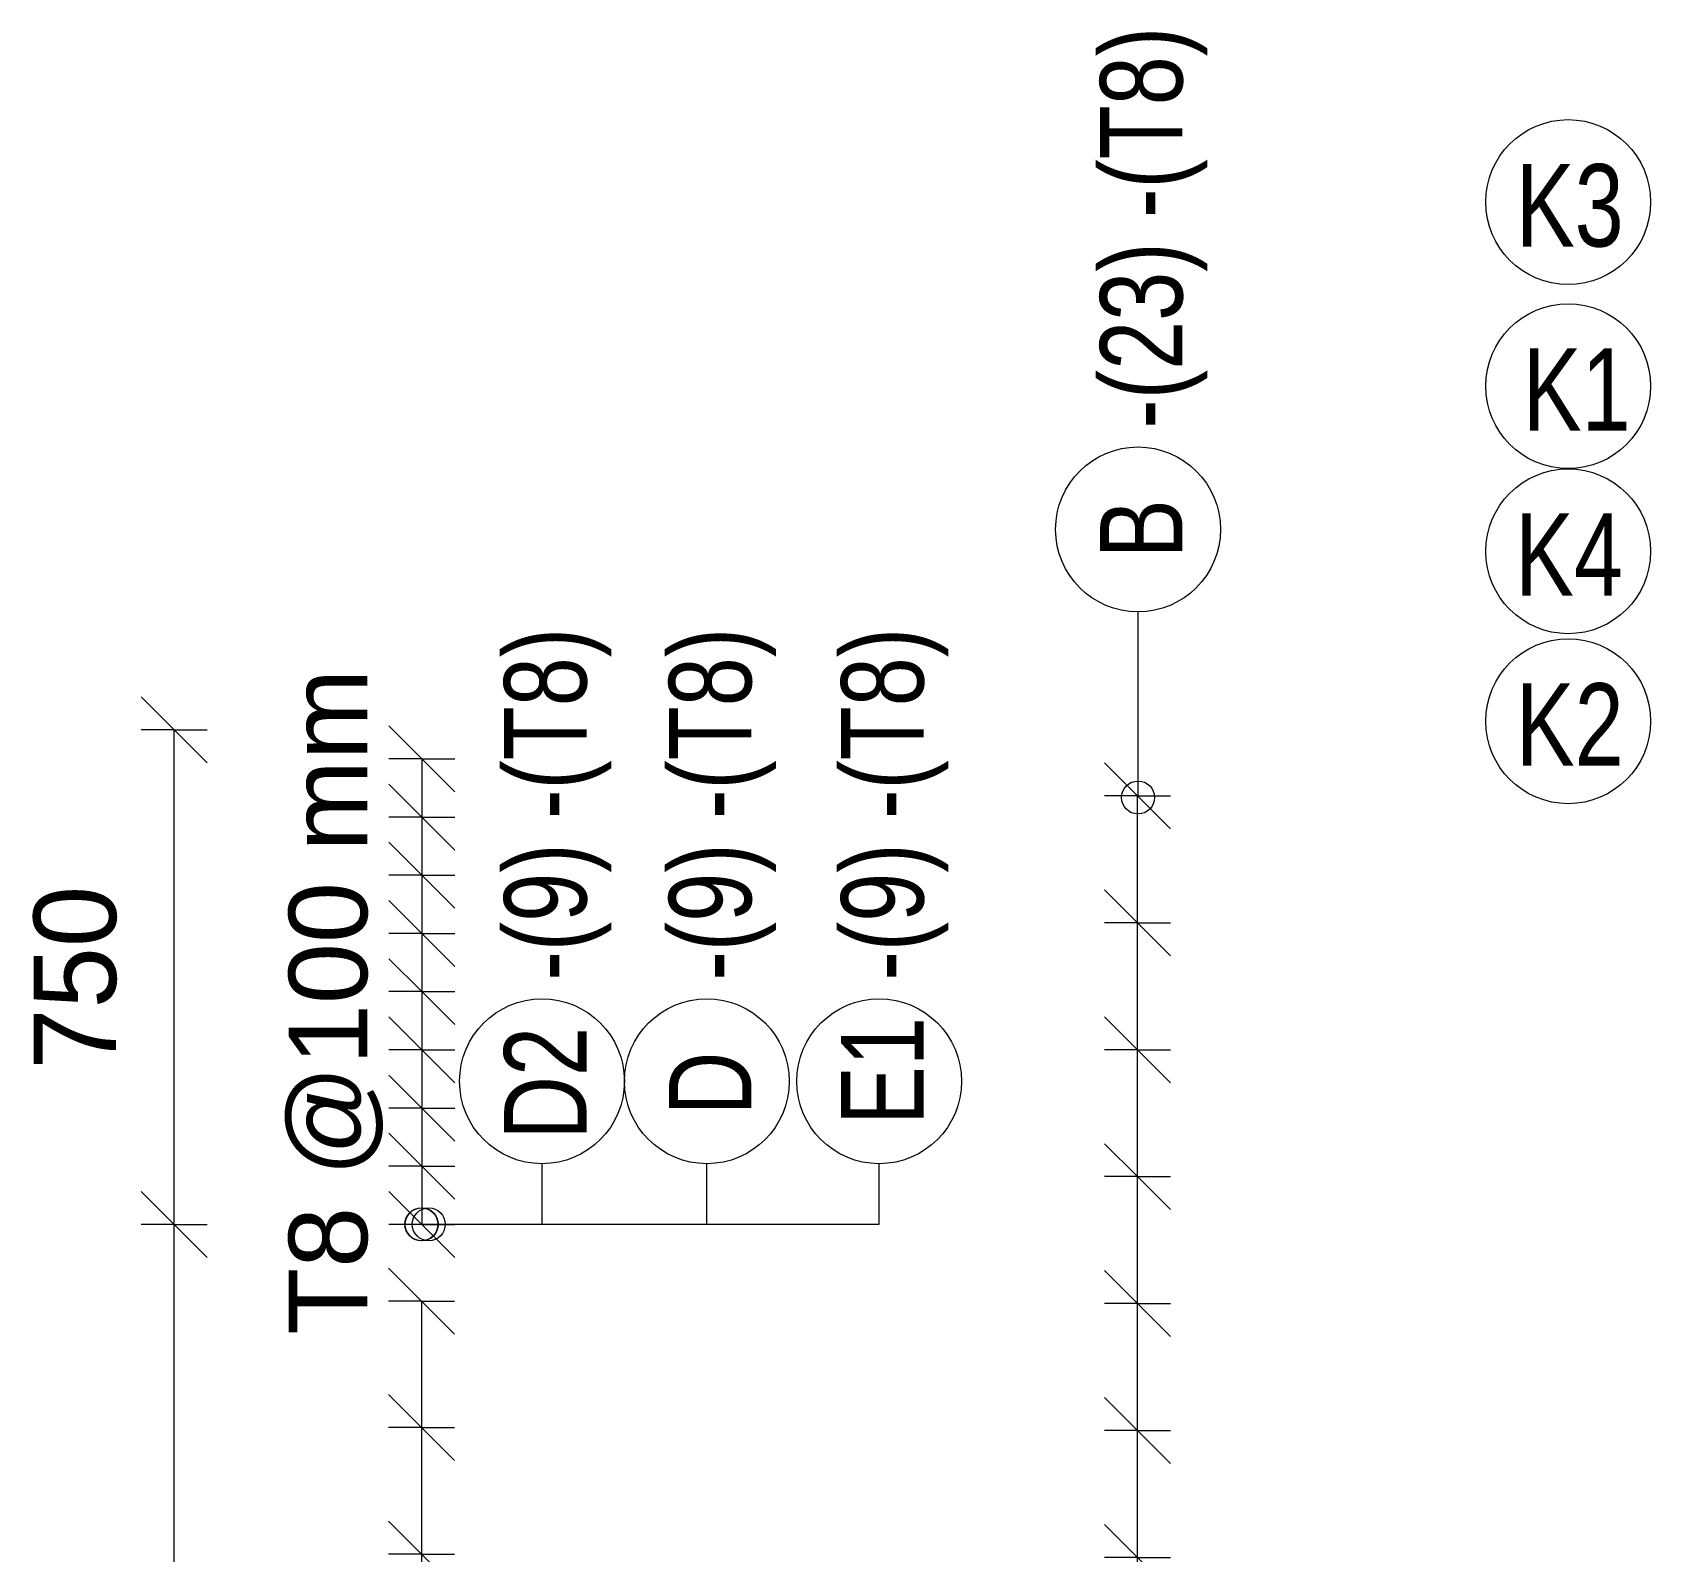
# Model space of a CAD drawing. Header units: millimetres. Extents: x -8986 to 3673, y -4076 to 6190.
# Drawn here: x -2596 to -142, y 1794 to 4098 of the extents above; entities that cross this region are included whole.
import ezdxf

# ---------------------------------------------------------------- set-up
doc = ezdxf.new("R2010")
doc.units = ezdxf.units.MM
for name, color, linetype, lineweight in [('A-ANNO-DIMS', 211, 'Continuous', 9), ('A-ANNO-DIMS-50', 211, 'Continuous', 9), ('S-RBAR-IDEN', 171, 'Continuous', 9)]:
    doc.layers.add(name, color=color, linetype=linetype, lineweight=lineweight)
doc.styles.add('Arial_1', font='arial.ttf', dxfattribs={"height": 119.0625})
doc.styles.add('Nirmala UI Semilight', font='NirmalaS.ttf', dxfattribs={"width": 0.8, "height": 125})
doc.styles.add('Nirmala UI Semilight_1', font='NirmalaS.ttf', dxfattribs={"height": 125})
doc.dimstyles.new('Arrow_Filled_-_2_5_NI_UI_1', dxfattribs={"dimscale": 304.8, "dimtxt": 130.920493, "dimasz": 0.328084, "dimexe": 0.164042, "dimexo": 0.0625, "dimgap": 0.164042, "dimtad": 1, "dimdec": 0, "dimzin": 0, "dimdsep": 46, "dimtxsty": 'Arial_1', "dimblk1": 'OBLIQUE', "dimblk2": 'OBLIQUE', "dimsah": 1, "dimcen": 0.09, "dimazin": 0, "dimtfac": 1, "dimtdec": 4, "dimtix": 1, "dimtmove": 0, "dimatfit": 3, "dimfxl": 0.164042, "dimfxlon": 1, "dimtvp": 1, "dimtolj": 1, "dimtzin": 0, "dimarcsym": 2})
doc.dimstyles.new('Arrow_Filled_-_2_5_NI_UI_2', dxfattribs={"dimscale": 304.8, "dimtxt": 130.920493, "dimasz": 0.328084, "dimexe": 0.164042, "dimexo": 0.0625, "dimgap": 0.164042, "dimtad": 1, "dimdec": 0, "dimzin": 0, "dimdsep": 46, "dimtxsty": 'Nirmala UI Semilight', "dimblk1": 'OBLIQUE', "dimblk2": 'OBLIQUE', "dimsah": 1, "dimcen": 0.09, "dimazin": 0, "dimtfac": 1, "dimtdec": 4, "dimtix": 1, "dimtmove": 0, "dimatfit": 3, "dimfxl": 0.164042, "dimfxlon": 1, "dimtvp": 1, "dimtolj": 1, "dimtzin": 0, "dimarcsym": 2})
doc.dimstyles.new('Arrow_Filled_-_2_5_NI_UI_3', dxfattribs={"dimscale": 304.8, "dimtxt": 130.920493, "dimasz": 0.328084, "dimexe": 0.164042, "dimexo": 0.0625, "dimgap": 0.164042, "dimtad": 1, "dimdec": 0, "dimzin": 0, "dimdsep": 46, "dimtxsty": 'Nirmala UI Semilight_1', "dimblk1": 'OBLIQUE', "dimblk2": 'OBLIQUE', "dimsah": 1, "dimcen": 0.09, "dimazin": 0, "dimtfac": 1, "dimtdec": 4, "dimtix": 1, "dimtmove": 0, "dimatfit": 3, "dimfxl": 0.164042, "dimfxlon": 1, "dimtvp": 1, "dimtolj": 1, "dimtzin": 0, "dimarcsym": 2})

# ---------------------------------------------------------------- blocks, each defined once
blk = doc.blocks.new('DIMBLOCK20-Elevation Front 1')
at = {"layer": 'A-ANNO-DIMS-50'}
for p, q in [((-2005.8, 2173.9), (-2055.8, 2223.9)), ((-2005.8, 2173.9), (-2055.8, 2173.9)), ((-2005.8, 2173.9), (-2005.8, 1982.1)), ((-2005.8, 2173.9), (-1955.8, 2123.9)), ((-2005.8, 2173.9), (-1955.8, 2173.9)), ((-2005.8, 1982.1), (-2055.8, 2032.1)), ((-2005.8, 1982.1), (-2055.8, 1982.1)), ((-2005.8, 1982.1), (-1955.8, 1932.1)), ((-2005.8, 1982.1), (-1955.8, 1982.1))]:
    blk.add_line(p, q, dxfattribs=at)
blk = doc.blocks.new('_Oblique')
at = {"color": 0, "linetype": 'ByBlock', "lineweight": -2}
blk.add_line((-0.5, -0.5), (0.5, 0.5), dxfattribs=at)
blk = doc.blocks.new('DIMBLOCK21-Elevation Front 1')
at = {"layer": 'A-ANNO-DIMS-50'}
for p, q in [((-2005.8, 1982.1), (-2055.8, 2032.1)), ((-2005.8, 1982.1), (-2055.8, 1982.1)), ((-2005.8, 1982.1), (-2005.8, 1790.3)), ((-2005.8, 1982.1), (-1955.8, 1932.1)), ((-2005.8, 1982.1), (-1955.8, 1982.1)), ((-2005.8, 1790.3), (-2055.8, 1840.3)), ((-2005.8, 1790.3), (-2055.8, 1790.3)), ((-2005.8, 1790.3), (-1955.8, 1740.3)), ((-2005.8, 1790.3), (-1955.8, 1790.3))]:
    blk.add_line(p, q, dxfattribs=at)
blk = doc.blocks.new('DIMBLOCK22-Elevation Front 1')
at = {"layer": 'A-ANNO-DIMS-50'}
for p, q in [((-2005.8, 1790.3), (-2055.8, 1840.3)), ((-2005.8, 1790.3), (-2055.8, 1790.3)), ((-2005.8, 1790.3), (-2005.8, 1598.4)), ((-2005.8, 1790.3), (-1955.8, 1740.3)), ((-2005.8, 1790.3), (-1955.8, 1790.3)), ((-2005.8, 1598.4), (-2055.8, 1648.4)), ((-2005.8, 1598.4), (-2055.8, 1598.4)), ((-2005.8, 1598.4), (-1955.8, 1548.4)), ((-2005.8, 1598.4), (-1955.8, 1598.4))]:
    blk.add_line(p, q, dxfattribs=at)
blk = doc.blocks.new('DIMBLOCK34-Elevation Front 1')
at = {"layer": 'A-ANNO-DIMS-50'}
for p, q in [((-2005.8, 2173.9), (-2055.8, 2223.9)), ((-2005.8, 2173.9), (-2055.8, 2173.9)), ((-2005.8, 2173.9), (-2005.8, -511.7)), ((-2005.8, 2173.9), (-2005.8, 1982.1)), ((-2005.8, 2173.9), (-1955.8, 2123.9)), ((-2005.8, 2173.9), (-1955.8, 2173.9)), ((-2005.8, 1982.1), (-2055.8, 2032.1)), ((-2005.8, 1982.1), (-2055.8, 1982.1)), ((-2005.8, 1982.1), (-2005.8, 1790.3)), ((-2005.8, 1982.1), (-1955.8, 1932.1)), ((-2005.8, 1982.1), (-1955.8, 1982.1)), ((-2005.8, 1790.3), (-2055.8, 1840.3)), ((-2005.8, 1790.3), (-2055.8, 1790.3)), ((-2005.8, 1790.3), (-2005.8, 1598.4)), ((-2005.8, 1790.3), (-1955.8, 1740.3)), ((-2005.8, 1790.3), (-1955.8, 1790.3)), ((-2005.8, 1598.4), (-2055.8, 1648.4)), ((-2005.8, 1598.4), (-2055.8, 1598.4)), ((-2005.8, 1598.4), (-2005.8, 1406.6)), ((-2005.8, 1598.4), (-1955.8, 1548.4)), ((-2005.8, 1598.4), (-1955.8, 1598.4)), ((-2005.8, 1406.6), (-2055.8, 1456.6)), ((-2005.8, 1406.6), (-2055.8, 1406.6)), ((-2005.8, 1406.6), (-2005.8, 1214.8)), ((-2005.8, 1406.6), (-1955.8, 1356.6)), ((-2005.8, 1406.6), (-1955.8, 1406.6)), ((-2005.8, 1214.8), (-2055.8, 1264.8)), ((-2005.8, 1214.8), (-2055.8, 1214.8)), ((-2005.8, 1214.8), (-2005.8, 1022.9)), ((-2005.8, 1214.8), (-1955.8, 1164.8)), ((-2005.8, 1214.8), (-1955.8, 1214.8)), ((-2005.8, 1022.9), (-2055.8, 1072.9)), ((-2005.8, 1022.9), (-2055.8, 1022.9)), ((-2005.8, 1022.9), (-2005.8, 831.1)), ((-2005.8, 1022.9), (-1955.8, 972.9)), ((-2005.8, 1022.9), (-1955.8, 1022.9)), ((-2005.8, 831.1), (-2055.8, 881.1)), ((-2005.8, 831.1), (-2055.8, 831.1)), ((-2005.8, 831.1), (-2005.8, 639.3)), ((-2005.8, 831.1), (-1955.8, 781.1)), ((-2005.8, 831.1), (-1955.8, 831.1)), ((-2005.8, 639.3), (-2055.8, 689.3)), ((-2005.8, 639.3), (-2055.8, 639.3)), ((-2005.8, 639.3), (-2005.8, 447.4)), ((-2005.8, 639.3), (-1955.8, 589.3)), ((-2005.8, 639.3), (-1955.8, 639.3)), ((-2005.8, 447.4), (-2055.8, 497.4)), ((-2005.8, 447.4), (-2055.8, 447.4)), ((-2005.8, 447.4), (-2005.8, 255.6)), ((-2005.8, 447.4), (-1955.8, 397.4)), ((-2005.8, 447.4), (-1955.8, 447.4)), ((-2005.8, 255.6), (-2055.8, 305.6)), ((-2005.8, 255.6), (-2055.8, 255.6)), ((-2005.8, 255.6), (-2005.8, 63.8)), ((-2005.8, 255.6), (-1955.8, 205.6)), ((-2005.8, 255.6), (-1955.8, 255.6)), ((-2005.8, 63.8), (-2055.8, 113.8)), ((-2005.8, 63.8), (-2055.8, 63.8)), ((-2005.8, 63.8), (-2005.8, -128.1)), ((-2005.8, 63.8), (-1955.8, 13.8)), ((-2005.8, 63.8), (-1955.8, 63.8)), ((-2005.8, -128.1), (-2055.8, -78.1)), ((-2005.8, -128.1), (-2055.8, -128.1)), ((-2005.8, -128.1), (-2005.8, -319.9)), ((-2005.8, -128.1), (-1955.8, -178.1)), ((-2005.8, -128.1), (-1955.8, -128.1)), ((-2005.8, -319.9), (-2055.8, -269.9)), ((-2005.8, -319.9), (-2055.8, -319.9)), ((-2005.8, -319.9), (-2005.8, -511.7)), ((-2005.8, -319.9), (-1955.8, -369.9)), ((-2005.8, -319.9), (-1955.8, -319.9)), ((-2005.8, -511.7), (-2055.8, -461.7)), ((-2005.8, -511.7), (-2055.8, -511.7)), ((-2005.8, -511.7), (-1955.8, -561.7)), ((-2005.8, -511.7), (-1955.8, -511.7))]:
    blk.add_line(p, q, dxfattribs=at)
blk = doc.blocks.new('_None')
blk = doc.blocks.new('DIMBLOCK35-Elevation Front 1')
at = {"layer": 'A-ANNO-DIMS-50'}
for p, q in [((-2005.1, 2996), (-2055.1, 3046)), ((-2005.1, 2996), (-2055.1, 2996)), ((-2005.1, 2996), (-2005.1, 2907.7)), ((-2005.1, 2996), (-1955.1, 2946)), ((-2005.1, 2996), (-1955.1, 2996)), ((-2005.1, 2907.7), (-2055.1, 2957.7)), ((-2005.1, 2907.7), (-2055.1, 2907.7)), ((-2005.1, 2907.7), (-1955.1, 2857.7)), ((-2005.1, 2907.7), (-1955.1, 2907.7))]:
    blk.add_line(p, q, dxfattribs=at)
blk = doc.blocks.new('DIMBLOCK36-Elevation Front 1')
at = {"layer": 'A-ANNO-DIMS-50'}
for p, q in [((-2005.1, 2907.7), (-2055.1, 2957.7)), ((-2005.1, 2907.7), (-2055.1, 2907.7)), ((-2005.1, 2907.7), (-2005.1, 2819.5)), ((-2005.1, 2907.7), (-1955.1, 2857.7)), ((-2005.1, 2907.7), (-1955.1, 2907.7)), ((-2005.1, 2819.5), (-2055.1, 2869.5)), ((-2005.1, 2819.5), (-2055.1, 2819.5)), ((-2005.1, 2819.5), (-1955.1, 2769.5)), ((-2005.1, 2819.5), (-1955.1, 2819.5))]:
    blk.add_line(p, q, dxfattribs=at)
blk = doc.blocks.new('DIMBLOCK37-Elevation Front 1')
at = {"layer": 'A-ANNO-DIMS-50'}
for p, q in [((-2005.1, 2819.5), (-2055.1, 2869.5)), ((-2005.1, 2819.5), (-2055.1, 2819.5)), ((-2005.1, 2819.5), (-2005.1, 2731.2)), ((-2005.1, 2819.5), (-1955.1, 2769.5)), ((-2005.1, 2819.5), (-1955.1, 2819.5)), ((-2005.1, 2731.2), (-2055.1, 2781.2)), ((-2005.1, 2731.2), (-2055.1, 2731.2)), ((-2005.1, 2731.2), (-1955.1, 2681.2)), ((-2005.1, 2731.2), (-1955.1, 2731.2))]:
    blk.add_line(p, q, dxfattribs=at)
blk = doc.blocks.new('DIMBLOCK38-Elevation Front 1')
at = {"layer": 'A-ANNO-DIMS-50'}
for p, q in [((-2005.1, 2731.2), (-2055.1, 2781.2)), ((-2005.1, 2731.2), (-2055.1, 2731.2)), ((-2005.1, 2731.2), (-2005.1, 2643)), ((-2005.1, 2731.2), (-1955.1, 2681.2)), ((-2005.1, 2731.2), (-1955.1, 2731.2)), ((-2005.1, 2643), (-2055.1, 2693)), ((-2005.1, 2643), (-2055.1, 2643)), ((-2005.1, 2643), (-1955.1, 2593)), ((-2005.1, 2643), (-1955.1, 2643))]:
    blk.add_line(p, q, dxfattribs=at)
blk = doc.blocks.new('DIMBLOCK39-Elevation Front 1')
at = {"layer": 'A-ANNO-DIMS-50'}
for p, q in [((-2005.1, 2643), (-2055.1, 2693)), ((-2005.1, 2643), (-2055.1, 2643)), ((-2005.1, 2643), (-2005.1, 2554.7)), ((-2005.1, 2643), (-1955.1, 2593)), ((-2005.1, 2643), (-1955.1, 2643)), ((-2005.1, 2554.7), (-2055.1, 2604.7)), ((-2005.1, 2554.7), (-2055.1, 2554.7)), ((-2005.1, 2554.7), (-1955.1, 2504.7)), ((-2005.1, 2554.7), (-1955.1, 2554.7))]:
    blk.add_line(p, q, dxfattribs=at)
blk = doc.blocks.new('DIMBLOCK40-Elevation Front 1')
at = {"layer": 'A-ANNO-DIMS-50'}
for p, q in [((-2005.1, 2554.7), (-2055.1, 2604.7)), ((-2005.1, 2554.7), (-2055.1, 2554.7)), ((-2005.1, 2554.7), (-2005.1, 2466.5)), ((-2005.1, 2554.7), (-1955.1, 2504.7)), ((-2005.1, 2554.7), (-1955.1, 2554.7)), ((-2005.1, 2466.5), (-2055.1, 2516.5)), ((-2005.1, 2466.5), (-2055.1, 2466.5)), ((-2005.1, 2466.5), (-1955.1, 2416.5)), ((-2005.1, 2466.5), (-1955.1, 2466.5))]:
    blk.add_line(p, q, dxfattribs=at)
blk = doc.blocks.new('DIMBLOCK41-Elevation Front 1')
at = {"layer": 'A-ANNO-DIMS-50'}
for p, q in [((-2005.1, 2466.5), (-2055.1, 2516.5)), ((-2005.1, 2466.5), (-2055.1, 2466.5)), ((-2005.1, 2466.5), (-2005.1, 2378.2)), ((-2005.1, 2466.5), (-1955.1, 2416.5)), ((-2005.1, 2466.5), (-1955.1, 2466.5)), ((-2005.1, 2378.2), (-2055.1, 2428.2)), ((-2005.1, 2378.2), (-2055.1, 2378.2)), ((-2005.1, 2378.2), (-1955.1, 2328.2)), ((-2005.1, 2378.2), (-1955.1, 2378.2))]:
    blk.add_line(p, q, dxfattribs=at)
blk = doc.blocks.new('DIMBLOCK42-Elevation Front 1')
at = {"layer": 'A-ANNO-DIMS-50'}
for p, q in [((-2005.1, 2378.2), (-2055.1, 2428.2)), ((-2005.1, 2378.2), (-2055.1, 2378.2)), ((-2005.1, 2378.2), (-2005.1, 2290)), ((-2005.1, 2378.2), (-1955.1, 2328.2)), ((-2005.1, 2378.2), (-1955.1, 2378.2)), ((-2005.1, 2290), (-2055.1, 2340)), ((-2005.1, 2290), (-2055.1, 2290)), ((-2005.1, 2290), (-1955.1, 2240)), ((-2005.1, 2290), (-1955.1, 2290))]:
    blk.add_line(p, q, dxfattribs=at)
blk = doc.blocks.new('DIMBLOCK43-Elevation Front 1')
at = {"layer": 'A-ANNO-DIMS-50'}
for p, q in [((-2005.1, 2996), (-2055.1, 3046)), ((-2005.1, 2996), (-2055.1, 2996)), ((-2005.1, 2996), (-2005.1, 2290)), ((-2005.1, 2996), (-2005.1, 2907.7)), ((-2005.1, 2996), (-1955.1, 2946)), ((-2005.1, 2996), (-1955.1, 2996)), ((-2005.1, 2907.7), (-2055.1, 2957.7)), ((-2005.1, 2907.7), (-2055.1, 2907.7)), ((-2005.1, 2907.7), (-2005.1, 2819.5)), ((-2005.1, 2907.7), (-1955.1, 2857.7)), ((-2005.1, 2907.7), (-1955.1, 2907.7)), ((-2005.1, 2819.5), (-2055.1, 2869.5)), ((-2005.1, 2819.5), (-2055.1, 2819.5)), ((-2005.1, 2819.5), (-2005.1, 2731.2)), ((-2005.1, 2819.5), (-1955.1, 2769.5)), ((-2005.1, 2819.5), (-1955.1, 2819.5)), ((-2005.1, 2731.2), (-2055.1, 2781.2)), ((-2005.1, 2731.2), (-2055.1, 2731.2)), ((-2005.1, 2731.2), (-2005.1, 2643)), ((-2005.1, 2731.2), (-1955.1, 2681.2)), ((-2005.1, 2731.2), (-1955.1, 2731.2)), ((-2005.1, 2643), (-2055.1, 2693)), ((-2005.1, 2643), (-2055.1, 2643)), ((-2005.1, 2643), (-2005.1, 2554.7)), ((-2005.1, 2643), (-1955.1, 2593)), ((-2005.1, 2643), (-1955.1, 2643)), ((-2005.1, 2554.7), (-2055.1, 2604.7)), ((-2005.1, 2554.7), (-2055.1, 2554.7)), ((-2005.1, 2554.7), (-2005.1, 2466.5)), ((-2005.1, 2554.7), (-1955.1, 2504.7)), ((-2005.1, 2554.7), (-1955.1, 2554.7)), ((-2005.1, 2466.5), (-2055.1, 2516.5)), ((-2005.1, 2466.5), (-2055.1, 2466.5)), ((-2005.1, 2466.5), (-2005.1, 2378.2)), ((-2005.1, 2466.5), (-1955.1, 2416.5)), ((-2005.1, 2466.5), (-1955.1, 2466.5)), ((-2005.1, 2378.2), (-2055.1, 2428.2)), ((-2005.1, 2378.2), (-2055.1, 2378.2)), ((-2005.1, 2378.2), (-2005.1, 2290)), ((-2005.1, 2378.2), (-1955.1, 2328.2)), ((-2005.1, 2378.2), (-1955.1, 2378.2)), ((-2005.1, 2290), (-2055.1, 2340)), ((-2005.1, 2290), (-2055.1, 2290)), ((-2005.1, 2290), (-1955.1, 2240)), ((-2005.1, 2290), (-1955.1, 2290))]:
    blk.add_line(p, q, dxfattribs=at)
blk = doc.blocks.new('DIMBLOCK68-Elevation Front 1')
at = {"layer": 'A-ANNO-DIMS-50'}
for p, q in [((-919.7, 1785), (-969.7, 1835)), ((-919.7, 1785), (-969.7, 1785)), ((-919.7, 1592.5), (-919.7, 1785)), ((-919.7, 1785), (-869.7, 1735)), ((-919.7, 1785), (-869.7, 1785)), ((-919.7, 1592.5), (-969.7, 1642.5)), ((-919.7, 1592.5), (-969.7, 1592.5)), ((-919.7, 1592.5), (-869.7, 1542.5)), ((-919.7, 1592.5), (-869.7, 1592.5))]:
    blk.add_line(p, q, dxfattribs=at)
blk = doc.blocks.new('DIMBLOCK69-Elevation Front 1')
at = {"layer": 'A-ANNO-DIMS-50'}
for p, q in [((-919.7, 1977.5), (-969.7, 2027.5)), ((-919.7, 1977.5), (-969.7, 1977.5)), ((-919.7, 1785), (-919.7, 1977.5)), ((-919.7, 1977.5), (-869.7, 1927.5)), ((-919.7, 1977.5), (-869.7, 1977.5)), ((-919.7, 1785), (-969.7, 1835)), ((-919.7, 1785), (-969.7, 1785)), ((-919.7, 1785), (-869.7, 1735)), ((-919.7, 1785), (-869.7, 1785))]:
    blk.add_line(p, q, dxfattribs=at)
blk = doc.blocks.new('DIMBLOCK70-Elevation Front 1')
at = {"layer": 'A-ANNO-DIMS-50'}
for p, q in [((-919.7, 2170), (-969.7, 2220)), ((-919.7, 2170), (-969.7, 2170)), ((-919.7, 1977.5), (-919.7, 2170)), ((-919.7, 2170), (-869.7, 2120)), ((-919.7, 2170), (-869.7, 2170)), ((-919.7, 1977.5), (-969.7, 2027.5)), ((-919.7, 1977.5), (-969.7, 1977.5)), ((-919.7, 1977.5), (-869.7, 1927.5)), ((-919.7, 1977.5), (-869.7, 1977.5))]:
    blk.add_line(p, q, dxfattribs=at)
blk = doc.blocks.new('DIMBLOCK71-Elevation Front 1')
at = {"layer": 'A-ANNO-DIMS-50'}
for p, q in [((-919.7, 2362.5), (-969.7, 2412.5)), ((-919.7, 2362.5), (-969.7, 2362.5)), ((-919.7, 2170), (-919.7, 2362.5)), ((-919.7, 2362.5), (-869.7, 2312.5)), ((-919.7, 2362.5), (-869.7, 2362.5)), ((-919.7, 2170), (-969.7, 2220)), ((-919.7, 2170), (-969.7, 2170)), ((-919.7, 2170), (-869.7, 2120)), ((-919.7, 2170), (-869.7, 2170))]:
    blk.add_line(p, q, dxfattribs=at)
blk = doc.blocks.new('DIMBLOCK72-Elevation Front 1')
at = {"layer": 'A-ANNO-DIMS-50'}
for p, q in [((-919.7, 2555), (-969.7, 2605)), ((-919.7, 2555), (-969.7, 2555)), ((-919.7, 2362.5), (-919.7, 2555)), ((-919.7, 2555), (-869.7, 2505)), ((-919.7, 2555), (-869.7, 2555)), ((-919.7, 2362.5), (-969.7, 2412.5)), ((-919.7, 2362.5), (-969.7, 2362.5)), ((-919.7, 2362.5), (-869.7, 2312.5)), ((-919.7, 2362.5), (-869.7, 2362.5))]:
    blk.add_line(p, q, dxfattribs=at)
blk = doc.blocks.new('DIMBLOCK73-Elevation Front 1')
at = {"layer": 'A-ANNO-DIMS-50'}
for p, q in [((-919.7, 2747.5), (-969.7, 2797.5)), ((-919.7, 2747.5), (-969.7, 2747.5)), ((-919.7, 2555), (-919.7, 2747.5)), ((-919.7, 2747.5), (-869.7, 2697.5)), ((-919.7, 2747.5), (-869.7, 2747.5)), ((-919.7, 2555), (-969.7, 2605)), ((-919.7, 2555), (-969.7, 2555)), ((-919.7, 2555), (-869.7, 2505)), ((-919.7, 2555), (-869.7, 2555))]:
    blk.add_line(p, q, dxfattribs=at)
blk = doc.blocks.new('DIMBLOCK74-Elevation Front 1')
at = {"layer": 'A-ANNO-DIMS-50'}
for p, q in [((-919.7, 2940), (-969.7, 2990)), ((-919.7, 2940), (-969.7, 2940)), ((-919.7, 2747.5), (-919.7, 2940)), ((-919.7, 2940), (-869.7, 2890)), ((-919.7, 2940), (-869.7, 2940)), ((-919.7, 2747.5), (-969.7, 2797.5)), ((-919.7, 2747.5), (-969.7, 2747.5)), ((-919.7, 2747.5), (-869.7, 2697.5)), ((-919.7, 2747.5), (-869.7, 2747.5))]:
    blk.add_line(p, q, dxfattribs=at)
blk = doc.blocks.new('DIMBLOCK75-Elevation Front 1')
at = {"layer": 'A-ANNO-DIMS-50'}
for p, q in [((-919.7, 2940), (-969.7, 2990)), ((-919.7, 2940), (-969.7, 2940)), ((-919.7, -1295), (-919.7, 2940)), ((-919.7, 2747.5), (-919.7, 2940)), ((-919.7, 2940), (-869.7, 2890)), ((-919.7, 2940), (-869.7, 2940)), ((-919.7, 2747.5), (-969.7, 2797.5)), ((-919.7, 2747.5), (-969.7, 2747.5)), ((-919.7, 2555), (-919.7, 2747.5)), ((-919.7, 2747.5), (-869.7, 2697.5)), ((-919.7, 2747.5), (-869.7, 2747.5)), ((-919.7, 2555), (-969.7, 2605)), ((-919.7, 2555), (-969.7, 2555)), ((-919.7, 2362.5), (-919.7, 2555)), ((-919.7, 2555), (-869.7, 2505)), ((-919.7, 2555), (-869.7, 2555)), ((-919.7, 2362.5), (-969.7, 2412.5)), ((-919.7, 2362.5), (-969.7, 2362.5)), ((-919.7, 2170), (-919.7, 2362.5)), ((-919.7, 2362.5), (-869.7, 2312.5)), ((-919.7, 2362.5), (-869.7, 2362.5)), ((-919.7, 2170), (-969.7, 2220)), ((-919.7, 2170), (-969.7, 2170)), ((-919.7, 1977.5), (-919.7, 2170)), ((-919.7, 2170), (-869.7, 2120)), ((-919.7, 2170), (-869.7, 2170)), ((-919.7, 1977.5), (-969.7, 2027.5)), ((-919.7, 1977.5), (-969.7, 1977.5)), ((-919.7, 1785), (-919.7, 1977.5)), ((-919.7, 1977.5), (-869.7, 1927.5)), ((-919.7, 1977.5), (-869.7, 1977.5)), ((-919.7, 1785), (-969.7, 1835)), ((-919.7, 1785), (-969.7, 1785)), ((-919.7, 1592.5), (-919.7, 1785)), ((-919.7, 1785), (-869.7, 1735)), ((-919.7, 1785), (-869.7, 1785)), ((-919.7, 1592.5), (-969.7, 1642.5)), ((-919.7, 1592.5), (-969.7, 1592.5)), ((-919.7, 1400), (-919.7, 1592.5)), ((-919.7, 1592.5), (-869.7, 1542.5)), ((-919.7, 1592.5), (-869.7, 1592.5)), ((-919.7, 1400), (-969.7, 1450)), ((-919.7, 1400), (-969.7, 1400)), ((-919.7, 1207.5), (-919.7, 1400)), ((-919.7, 1400), (-869.7, 1350)), ((-919.7, 1400), (-869.7, 1400)), ((-919.7, 1207.5), (-969.7, 1257.5)), ((-919.7, 1207.5), (-969.7, 1207.5)), ((-919.7, 1015), (-919.7, 1207.5)), ((-919.7, 1207.5), (-869.7, 1157.5)), ((-919.7, 1207.5), (-869.7, 1207.5)), ((-919.7, 1015), (-969.7, 1065)), ((-919.7, 1015), (-969.7, 1015)), ((-919.7, 822.5), (-919.7, 1015)), ((-919.7, 1015), (-869.7, 965)), ((-919.7, 1015), (-869.7, 1015)), ((-919.7, 822.5), (-969.7, 872.5)), ((-919.7, 822.5), (-969.7, 822.5)), ((-919.7, 630), (-919.7, 822.5)), ((-919.7, 822.5), (-869.7, 772.5)), ((-919.7, 822.5), (-869.7, 822.5)), ((-919.7, 630), (-969.7, 680)), ((-919.7, 630), (-969.7, 630)), ((-919.7, 437.5), (-919.7, 630)), ((-919.7, 630), (-869.7, 580)), ((-919.7, 630), (-869.7, 630)), ((-919.7, 437.5), (-969.7, 487.5)), ((-919.7, 437.5), (-969.7, 437.5)), ((-919.7, 245), (-919.7, 437.5)), ((-919.7, 437.5), (-869.7, 387.5)), ((-919.7, 437.5), (-869.7, 437.5)), ((-919.7, 245), (-969.7, 295)), ((-919.7, 245), (-969.7, 245)), ((-919.7, 52.5), (-919.7, 245)), ((-919.7, 245), (-869.7, 195)), ((-919.7, 245), (-869.7, 245)), ((-919.7, 52.5), (-969.7, 102.5)), ((-919.7, 52.5), (-969.7, 52.5)), ((-919.7, -140), (-919.7, 52.5)), ((-919.7, 52.5), (-869.7, 2.5)), ((-919.7, 52.5), (-869.7, 52.5)), ((-919.7, -140), (-969.7, -90)), ((-919.7, -140), (-969.7, -140)), ((-919.7, -332.5), (-919.7, -140)), ((-919.7, -140), (-869.7, -190)), ((-919.7, -140), (-869.7, -140)), ((-919.7, -332.5), (-969.7, -282.5)), ((-919.7, -332.5), (-969.7, -332.5)), ((-919.7, -525), (-919.7, -332.5)), ((-919.7, -332.5), (-869.7, -382.5)), ((-919.7, -332.5), (-869.7, -332.5)), ((-919.7, -525), (-969.7, -475)), ((-919.7, -525), (-969.7, -525)), ((-919.7, -717.5), (-919.7, -525)), ((-919.7, -525), (-869.7, -575)), ((-919.7, -525), (-869.7, -525)), ((-919.7, -717.5), (-969.7, -667.5)), ((-919.7, -717.5), (-969.7, -717.5)), ((-919.7, -910), (-919.7, -717.5)), ((-919.7, -717.5), (-869.7, -767.5)), ((-919.7, -717.5), (-869.7, -717.5)), ((-919.7, -910), (-969.7, -860)), ((-919.7, -910), (-969.7, -910)), ((-919.7, -1102.5), (-919.7, -910)), ((-919.7, -910), (-869.7, -960)), ((-919.7, -910), (-869.7, -910)), ((-919.7, -1102.5), (-969.7, -1052.5)), ((-919.7, -1102.5), (-969.7, -1102.5)), ((-919.7, -1295), (-919.7, -1102.5)), ((-919.7, -1102.5), (-869.7, -1152.5)), ((-919.7, -1102.5), (-869.7, -1102.5)), ((-919.7, -1295), (-969.7, -1245)), ((-919.7, -1295), (-969.7, -1295)), ((-919.7, -1295), (-869.7, -1345)), ((-919.7, -1295), (-869.7, -1295))]:
    blk.add_line(p, q, dxfattribs=at)
blk = doc.blocks.new('M_Rebar Tag_rfa MARK - DOT 1 MM-794228-Elevation Front 1')
at = {"layer": 'S-RBAR-IDEN'}
blk.add_circle((-4935.3, 5538.6), 125, dxfattribs=at)
blk = doc.blocks.new('DIMBLOCK77-Elevation Front 1')
at = {"layer": 'A-ANNO-DIMS-50'}
for p, q in [((-2380.8, 2290), (-2430.8, 2340)), ((-2380.8, 2290), (-2430.8, 2290)), ((-2380.8, -644.9), (-2380.8, 2290)), ((-2380.8, 2290), (-2330.8, 2240)), ((-2380.8, 2290), (-2330.8, 2290)), ((-2380.8, -644.9), (-2430.8, -594.9)), ((-2380.8, -644.9), (-2430.8, -644.9)), ((-2380.8, -644.9), (-2330.8, -694.9)), ((-2380.8, -644.9), (-2330.8, -644.9))]:
    blk.add_line(p, q, dxfattribs=at)
at = {"layer": 'A-ANNO-DIMS-50', "color": 0, "insert": (-2593.9, 632.1), "char_height": 125, "width": 457.032, "attachment_point": 1, "rotation": 90, "line_spacing_factor": 1.142579, "style": 'Nirmala UI Semilight_1'}
blk.add_mtext('2935', dxfattribs=at)
blk = doc.blocks.new('DIMBLOCK78-Elevation Front 1')
at = {"layer": 'A-ANNO-DIMS-50'}
for p, q in [((-2380.8, 3040), (-2430.8, 3090)), ((-2380.8, 3040), (-2430.8, 3040)), ((-2380.8, 2290), (-2380.8, 3040)), ((-2380.8, 3040), (-2330.8, 2990)), ((-2380.8, 3040), (-2330.8, 3040)), ((-2380.8, 2290), (-2430.8, 2340)), ((-2380.8, 2290), (-2430.8, 2290)), ((-2380.8, 2290), (-2330.8, 2240)), ((-2380.8, 2290), (-2330.8, 2290))]:
    blk.add_line(p, q, dxfattribs=at)
at = {"layer": 'A-ANNO-DIMS-50', "color": 0, "insert": (-2593.9, 2524.6), "char_height": 125, "width": 337.061, "attachment_point": 1, "rotation": 90, "line_spacing_factor": 1.142579, "style": 'Nirmala UI Semilight_1'}
blk.add_mtext('750', dxfattribs=at)
blk = doc.blocks.new('M_Rebar Tag_rfa MARK - ARROW-794226-Elevation Right 1')
at = {"layer": 'S-RBAR-IDEN'}
blk.add_circle((20841, 4222), 125, dxfattribs=at)

msp = doc.modelspace()

# ---------------------------------------------------------------- linework, layer by layer
at = {"layer": 'S-RBAR-IDEN'}
for p, q in [((-919, 2937.4), (-919, 3218.9)), ((-1822.8, 2290.2), (-1822.8, 2382.1)), ((-1572.8, 2290.2), (-1572.8, 2382.1)), ((-1311.6, 2290.2), (-1311.6, 2382.1)), ((-2005.8, 2290.2), (-1572.8, 2290.2)), ((-2005.2, 2290.2), (-1822.8, 2290.2)), ((-1994.6, 2290.2), (-1311.6, 2290.2))]:
    msp.add_line(p, q, dxfattribs=at)
for centre in [(-919, 2937.4), (-2005.8, 2290.2), (-2005.2, 2290.2), (-1994.6, 2290.2)]:
    msp.add_circle(centre, 25, dxfattribs=at)

# ---------------------------------------------------------------- block references
for p in [(-21107.6, -381.8), (-21107.6, -661), (-21107.6, -911.3), (-21107.6, -1169)]:
    msp.add_blockref('M_Rebar Tag_rfa MARK - ARROW-794226-Elevation Right 1', p, dxfattribs=at)
at = {"layer": 'S-RBAR-IDEN', "rotation": 89.99999999999991}
for p in [(4619.6, 8279.2), (3715.7, 7442.4), (3965.7, 7442.4), (4227, 7442.4)]:
    msp.add_blockref('M_Rebar Tag_rfa MARK - DOT 1 MM-794228-Elevation Front 1', p, dxfattribs=at)

# ---------------------------------------------------------------- texts
at = {"layer": 'S-RBAR-IDEN', "char_height": 125, "attachment_point": 1, "rotation": 90, "style": 'Nirmala UI Semilight'}
for s, insert, width in [('-(23) -(T8)', (-976.6, 3496.7), 731.139), ('B', (-976.6, 3300.4), 96.202), ('-(9) -(T8)', (-1880.4, 2659.8), 641.35), ('-(9) -(T8)', (-1630.4, 2659.8), 641.35), ('-(9) -(T8)', (-1369.2, 2659.8), 641.35), ('D2', (-1880.4, 2418.5), 205.232), ('E1', (-1369.2, 2440.9), 150.717), ('D', (-1630.4, 2455.5), 115.443)]:
    msp.add_mtext(s, dxfattribs=dict(at, insert=insert, width=width))
at = {"layer": 'S-RBAR-IDEN', "char_height": 125, "attachment_point": 1, "style": 'Nirmala UI Semilight'}
for s, insert, width in [('K3', (-346, 3897.8), 182.785), ('K1', (-335.4, 3618.6), 157.131), ('K4', (-347.2, 3368.3), 185.991), ('K2', (-346, 3110.6), 182.785)]:
    msp.add_mtext(s, dxfattribs=dict(at, insert=insert, width=width))

# ---------------------------------------------------------------- dimensions: what is measured, and where the dimension line sits
at = {"layer": 'A-ANNO-DIMS'}
for base, p1, p2, override, picture, middle in [((-2380.8, 3040), (-2430.8, 2290), (-2430.8, 3040), {"dimpost": '<>', "dimfxl": 750}, 'DIMBLOCK78-Elevation Front 1', (-2495.4, 2665)), ((-2380.8, 2290), (-2430.8, -644.9), (-2430.8, 2290), {"dimpost": '<>', "dimfxl": 2934.933594}, 'DIMBLOCK77-Elevation Front 1', (-2495.5, 822.5))]:
    dim = msp.add_linear_dim(base=base, p1=p1, p2=p2, angle=90, dimstyle='Arrow_Filled_-_2_5_NI_UI_3', override=override, dxfattribs=at)
    dim.commit()
    dim.dimension.update_dxf_attribs({"geometry": picture, "text_midpoint": middle})
for base, p1, p2, text, dimstyle, override, picture, middle in [((-2005.1, 2290), (-2055.1, 2996), (-2055.1, 2290), '706', 'Arrow_Filled_-_2_5_NI_UI_1', {"dimpost": '<>', "dimblk1": 'None', "dimblk2": 'None', "dimsah": 1, "dimfxl": 706}, 'DIMBLOCK43-Elevation Front 1', (-2115.9, 2643)), ((-2005.1, 2907.7), (-2055.1, 2996), (-2055.1, 2907.7), ' ', 'Arrow_Filled_-_2_5_NI_UI_1', {"dimpost": '<>', "dimfxl": 88.25}, 'DIMBLOCK35-Elevation Front 1', (-2005.1, 2951.9)), ((-919.7, 2940), (-969.7, -1295), (-969.7, 2940), '4235', 'Arrow_Filled_-_2_5_NI_UI_1', {"dimpost": '<>', "dimblk1": 'None', "dimblk2": 'None', "dimsah": 1, "dimfxl": 4235}, 'DIMBLOCK75-Elevation Front 1', (-1030.5, 822.5)), ((-919.7, 2940), (-969.7, 2747.5), (-969.7, 2940), ' ', 'Arrow_Filled_-_2_5_NI_UI_1', {"dimpost": '<>', "dimfxl": 192.5}, 'DIMBLOCK74-Elevation Front 1', (-919.7, 2843.7)), ((-2005.1, 2819.5), (-2055.1, 2907.7), (-2055.1, 2819.5), ' ', 'Arrow_Filled_-_2_5_NI_UI_1', {"dimpost": '<>', "dimfxl": 88.25}, 'DIMBLOCK36-Elevation Front 1', (-2005.1, 2863.6)), ((-2005.1, 2731.2), (-2055.1, 2819.5), (-2055.1, 2731.2), ' ', 'Arrow_Filled_-_2_5_NI_UI_1', {"dimpost": '<>', "dimfxl": 88.25}, 'DIMBLOCK37-Elevation Front 1', (-2005.1, 2775.4)), ((-2005.1, 2643), (-2055.1, 2731.2), (-2055.1, 2643), ' ', 'Arrow_Filled_-_2_5_NI_UI_1', {"dimpost": '<>', "dimfxl": 88.25}, 'DIMBLOCK38-Elevation Front 1', (-2005.1, 2687.1)), ((-919.7, 2747.5), (-969.7, 2555), (-969.7, 2747.5), ' ', 'Arrow_Filled_-_2_5_NI_UI_1', {"dimpost": '<>', "dimfxl": 192.5}, 'DIMBLOCK73-Elevation Front 1', (-919.7, 2651.2)), ((-2005.1, 2554.7), (-2055.1, 2643), (-2055.1, 2554.7), ' ', 'Arrow_Filled_-_2_5_NI_UI_1', {"dimpost": '<>', "dimfxl": 88.25}, 'DIMBLOCK39-Elevation Front 1', (-2005.1, 2598.9)), ((-2005.1, 2466.5), (-2055.1, 2554.7), (-2055.1, 2466.5), ' ', 'Arrow_Filled_-_2_5_NI_UI_1', {"dimpost": '<>', "dimfxl": 88.25}, 'DIMBLOCK40-Elevation Front 1', (-2005.1, 2510.6)), ((-919.7, 2555), (-969.7, 2362.5), (-969.7, 2555), ' ', 'Arrow_Filled_-_2_5_NI_UI_1', {"dimpost": '<>', "dimfxl": 192.5}, 'DIMBLOCK72-Elevation Front 1', (-919.7, 2458.7)), ((-2005.1, 2378.2), (-2055.1, 2466.5), (-2055.1, 2378.2), ' ', 'Arrow_Filled_-_2_5_NI_UI_1', {"dimpost": '<>', "dimfxl": 88.25}, 'DIMBLOCK41-Elevation Front 1', (-2005.1, 2422.4)), ((-2005.1, 2290), (-2055.1, 2378.2), (-2055.1, 2290), ' ', 'Arrow_Filled_-_2_5_NI_UI_1', {"dimpost": '<>', "dimfxl": 88.25}, 'DIMBLOCK42-Elevation Front 1', (-2005.1, 2334.1)), ((-919.7, 2362.5), (-969.7, 2170), (-969.7, 2362.5), ' ', 'Arrow_Filled_-_2_5_NI_UI_1', {"dimpost": '<>', "dimfxl": 192.5}, 'DIMBLOCK71-Elevation Front 1', (-919.7, 2266.2)), ((-2005.8, -511.7), (-2055.8, 2173.9), (-2055.8, -511.7), '2686', 'Arrow_Filled_-_2_5_NI_UI_2', {"dimpost": '<>', "dimblk1": 'None', "dimblk2": 'None', "dimsah": 1, "dimfxl": 2685.65341}, 'DIMBLOCK34-Elevation Front 1', (-2120.4, 831.1)), ((-2005.8, 1982.1), (-2055.8, 2173.9), (-2055.8, 1982.1), ' ', 'Arrow_Filled_-_2_5_NI_UI_2', {"dimpost": '<>', "dimfxl": 191.832386}, 'DIMBLOCK20-Elevation Front 1', (-2005.8, 2078)), ((-919.7, 2170), (-969.7, 1977.5), (-969.7, 2170), ' ', 'Arrow_Filled_-_2_5_NI_UI_1', {"dimpost": '<>', "dimfxl": 192.5}, 'DIMBLOCK70-Elevation Front 1', (-919.7, 2073.7)), ((-2005.8, 1790.3), (-2055.8, 1982.1), (-2055.8, 1790.3), ' ', 'Arrow_Filled_-_2_5_NI_UI_2', {"dimpost": '<>', "dimfxl": 191.832386}, 'DIMBLOCK21-Elevation Front 1', (-2005.8, 1886.2)), ((-919.7, 1977.5), (-969.7, 1785), (-969.7, 1977.5), ' ', 'Arrow_Filled_-_2_5_NI_UI_1', {"dimpost": '<>', "dimfxl": 192.5}, 'DIMBLOCK69-Elevation Front 1', (-919.7, 1881.2)), ((-2005.8, 1598.4), (-2055.8, 1790.3), (-2055.8, 1598.4), ' ', 'Arrow_Filled_-_2_5_NI_UI_2', {"dimpost": '<>', "dimfxl": 191.832386}, 'DIMBLOCK22-Elevation Front 1', (-2005.8, 1694.4)), ((-919.7, 1785), (-969.7, 1592.5), (-969.7, 1785), ' ', 'Arrow_Filled_-_2_5_NI_UI_1', {"dimpost": '<>', "dimfxl": 192.5}, 'DIMBLOCK68-Elevation Front 1', (-919.7, 1688.7))]:
    dim = msp.add_linear_dim(base=base, p1=p1, p2=p2, angle=90, text=text, dimstyle=dimstyle, override=override, dxfattribs=at)
    dim.commit()
    dim.dimension.update_dxf_attribs({"geometry": picture, "text_midpoint": middle})

# ---------------------------------------------------------------- next in the draw order: texts
at = {"layer": 'S-RBAR-IDEN', "insert": (-2207, 2122.6), "char_height": 119.06, "width": 1238.607, "attachment_point": 1, "rotation": 90, "style": 'Arial_1', "bg_fill": 3, "box_fill_scale": 1.25, "bg_fill_color": 256, "bg_fill_true_color": 13158600, "bg_fill_transparency": 0}
msp.add_mtext('T8 @100 mm', dxfattribs=at)

doc.saveas('drawing.dxf')
